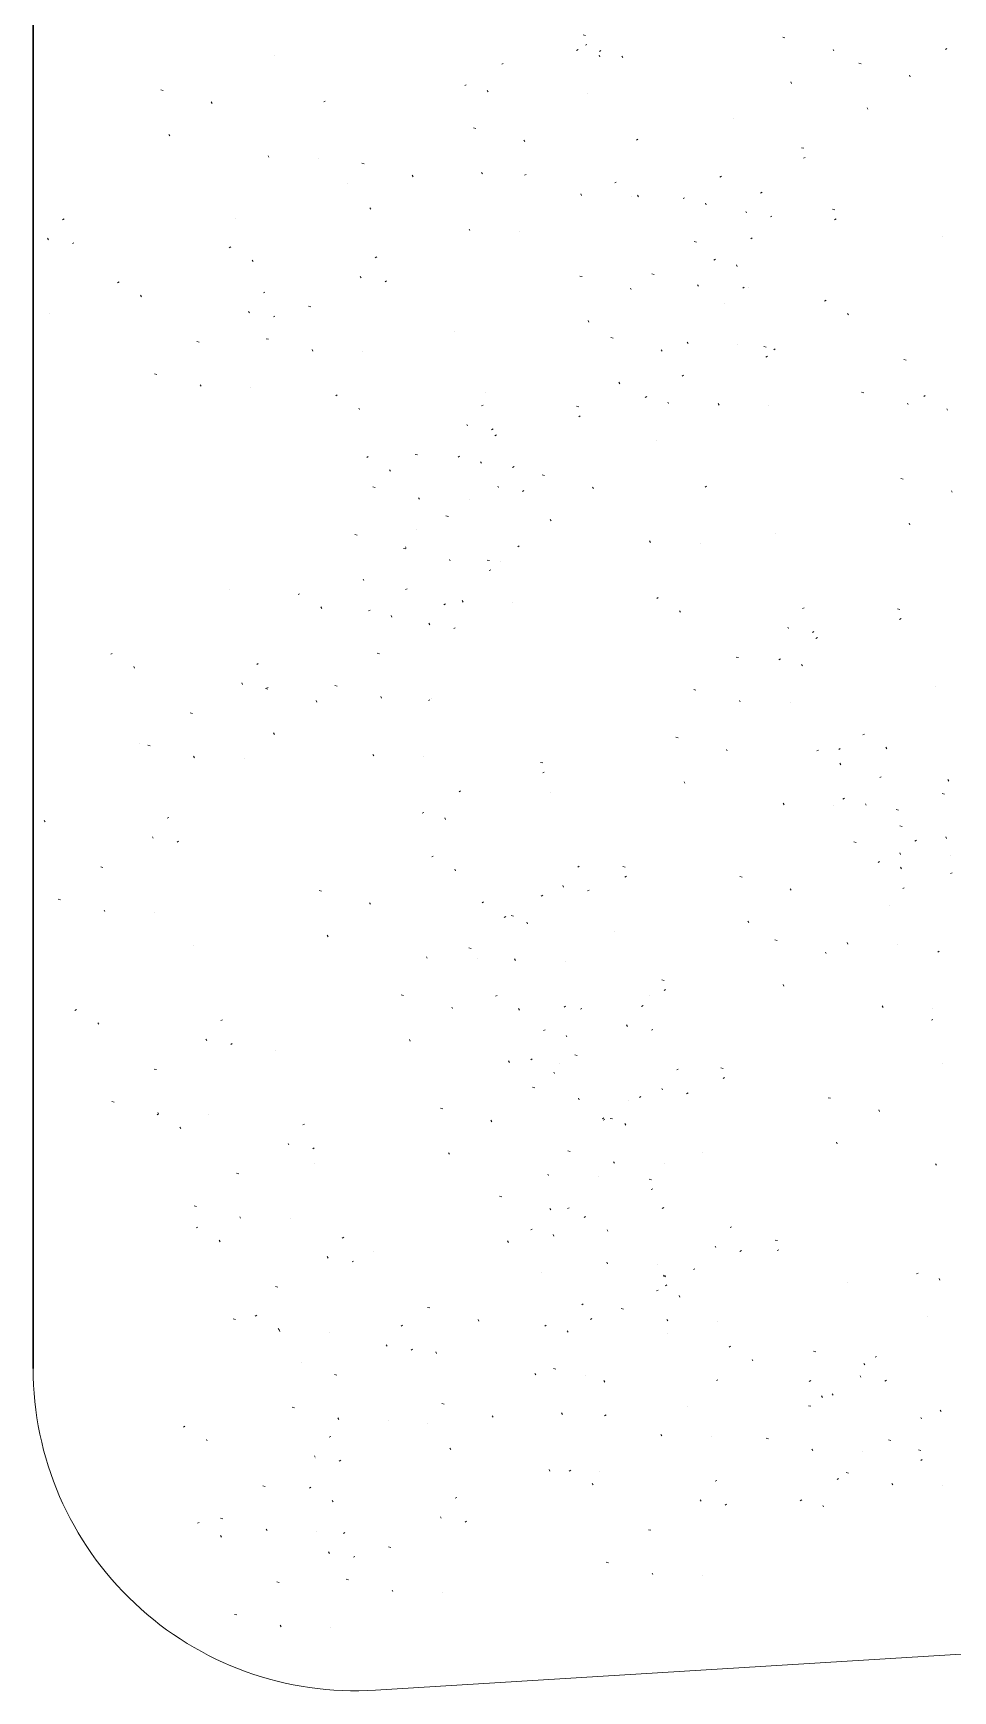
# Model space of a CAD drawing. Header units: millimetres. Extents: x 1345 to 2117, y 1214 to 1365.
# Drawn here: x 1526.98 to 1529.83, y 1260.52 to 1265.66 of the extents above; entities that cross this region are included whole.
import ezdxf

# ---------------------------------------------------------------- set-up
doc = ezdxf.new("R2010")
doc.units = ezdxf.units.MM
doc.header["$LTSCALE"] = 0.5
doc.layers.add('E-TXT-W', color=7, linetype='Continuous', lineweight=15)
doc.layers.add('parede', color=2, linetype='Continuous')
doc.layers.add('PISO', color=8, linetype='Continuous')

msp = doc.modelspace()

# ---------------------------------------------------------------- linework, layer by layer
at = {"color": 84, "linetype": 'Continuous', "lineweight": 15, "true_color": 0x259500}
for points in [[(1528.6945, 1265.6508), (1528.6872, 1265.6527), (1528.6872, 1265.6527)], [(1528.6986, 1265.6226), (1528.694, 1265.6199), (1528.694, 1265.6199)], [(1529.3129, 1265.6428), (1529.3057, 1265.6447), (1529.3057, 1265.6447)], [(1528.439, 1265.5639), (1528.4344, 1265.5613), (1528.4344, 1265.5613)], [(1528.6711, 1265.6066), (1528.6665, 1265.604), (1528.6665, 1265.604)], [(1528.7389, 1265.5847), (1528.7362, 1265.5893), (1528.7362, 1265.5893)], [(1528.7423, 1265.6038), (1528.7377, 1265.6011), (1528.7377, 1265.6011)], [(1528.81, 1265.5819), (1528.8074, 1265.5864), (1528.8074, 1265.5864)], [(1529.4648, 1265.6023), (1529.4622, 1265.6069), (1529.4622, 1265.6069)], [(1529.5494, 1265.5629), (1529.5422, 1265.5648), (1529.5422, 1265.5648)], [(1529.8153, 1265.6096), (1529.8107, 1265.607), (1529.8107, 1265.607)], [(1529.7013, 1265.5224), (1529.6987, 1265.527), (1529.6987, 1265.527)], [(1527.3846, 1265.4801), (1527.3773, 1265.482), (1527.3773, 1265.482)], [(1528.3245, 1265.4976), (1528.3199, 1265.4949), (1528.3199, 1265.4949)], [(1528.3923, 1265.4757), (1528.3896, 1265.4803), (1528.3896, 1265.4803)], [(1529.3335, 1265.5017), (1529.3308, 1265.5063), (1529.3308, 1265.5063)], [(1527.5364, 1265.4396), (1527.5338, 1265.4442), (1527.5338, 1265.4442)], [(1527.8869, 1265.4469), (1527.8823, 1265.4443), (1527.8823, 1265.4443)], [(1529.57, 1265.4219), (1529.5673, 1265.4264), (1529.5673, 1265.4264)], [(1528.3542, 1265.3619), (1528.347, 1265.3638), (1528.347, 1265.3638)], [(1527.4051, 1265.339), (1527.4024, 1265.3436), (1527.4024, 1265.3436)], [(1528.5061, 1265.3214), (1528.5034, 1265.326), (1528.5034, 1265.326)], [(1528.8566, 1265.3288), (1528.852, 1265.3261), (1528.852, 1265.3261)], [(1527.7127, 1265.2726), (1527.71, 1265.2772), (1527.71, 1265.2772)], [(1528.0076, 1265.2528), (1528.0004, 1265.2548), (1528.0004, 1265.2548)], [(1529.3711, 1265.3006), (1529.3639, 1265.3025), (1529.3639, 1265.3025)], [(1529.3752, 1265.2724), (1529.3707, 1265.2697), (1529.3707, 1265.2697)], [(1528.1595, 1265.2124), (1528.1568, 1265.217), (1528.1568, 1265.217)], [(1528.3747, 1265.2209), (1528.3721, 1265.2255), (1528.3721, 1265.2255)], [(1528.51, 1265.2197), (1528.5054, 1265.2171), (1528.5054, 1265.2171)], [(1529.1156, 1265.2137), (1529.1111, 1265.2111), (1529.1111, 1265.2111)], [(1528.6823, 1265.1544), (1528.6797, 1265.159), (1528.6797, 1265.159)], [(1528.7895, 1265.196), (1528.7849, 1265.1934), (1528.7849, 1265.1934)], [(1528.8587, 1265.1505), (1528.856, 1265.1551), (1528.856, 1265.1551)], [(1529.242, 1265.1646), (1529.2374, 1265.1619), (1529.2374, 1265.1619)], [(1528.0281, 1265.1118), (1528.0255, 1265.1164), (1528.0255, 1265.1164)], [(1529.0012, 1265.1474), (1528.9966, 1265.1447), (1528.9966, 1265.1447)], [(1529.0689, 1265.1255), (1529.0663, 1265.13), (1529.0663, 1265.13)], [(1529.1938, 1265.1), (1529.1911, 1265.1045), (1529.1911, 1265.1045)], [(1529.4671, 1265.1096), (1529.4599, 1265.1115), (1529.4599, 1265.1115)], [(1527.0771, 1265.0817), (1527.0725, 1265.0791), (1527.0725, 1265.0791)], [(1528.3357, 1265.0454), (1528.3331, 1265.05), (1528.3331, 1265.05)], [(1529.2726, 1265.0906), (1529.268, 1265.0879), (1529.268, 1265.0879)], [(1529.4712, 1265.0814), (1529.4666, 1265.0787), (1529.4666, 1265.0787)], [(1527.0289, 1265.0171), (1527.0262, 1265.0217), (1527.0262, 1265.0217)], [(1527.1077, 1265.0078), (1527.1031, 1265.0051), (1527.1031, 1265.0051)], [(1529.0381, 1265.0098), (1529.0309, 1265.0117), (1529.0309, 1265.0117)], [(1529.2116, 1265.0227), (1529.207, 1265.0201), (1529.207, 1265.0201)], [(1527.5943, 1264.995), (1527.5897, 1264.9924), (1527.5897, 1264.9924)], [(1527.6635, 1264.9495), (1527.6608, 1264.9541), (1527.6608, 1264.9541)], [(1528.0467, 1264.9636), (1528.0422, 1264.9609), (1528.0422, 1264.9609)], [(1529.0971, 1264.9564), (1529.0926, 1264.9537), (1529.0926, 1264.9537)], [(1527.9985, 1264.899), (1527.9959, 1264.9035), (1527.9959, 1264.9035)], [(1528.6843, 1264.9026), (1528.677, 1264.9045), (1528.677, 1264.9045)], [(1528.9067, 1264.9092), (1528.8995, 1264.9111), (1528.8995, 1264.9111)], [(1529.1649, 1264.9345), (1529.1622, 1264.9391), (1529.1622, 1264.9391)], [(1527.2477, 1264.886), (1527.2431, 1264.8833), (1527.2431, 1264.8833)], [(1527.3169, 1264.8404), (1527.3142, 1264.845), (1527.3142, 1264.845)], [(1527.7001, 1264.8545), (1527.6956, 1264.8519), (1527.6956, 1264.8519)], [(1528.0774, 1264.8896), (1528.0728, 1264.8869), (1528.0728, 1264.8869)], [(1528.8361, 1264.8622), (1528.8335, 1264.8667), (1528.8335, 1264.8667)], [(1529.0442, 1264.8726), (1529.0415, 1264.8772), (1529.0415, 1264.8772)], [(1529.1866, 1264.8695), (1529.182, 1264.8669), (1529.182, 1264.8669)], [(1527.6519, 1264.7899), (1527.6493, 1264.7945), (1527.6493, 1264.7945)], [(1527.8429, 1264.8088), (1527.8356, 1264.8107), (1527.8356, 1264.8107)], [(1529.4404, 1264.8295), (1529.4358, 1264.8269), (1529.4358, 1264.8269)], [(1527.7308, 1264.7805), (1527.7262, 1264.7779), (1527.7262, 1264.7779)], [(1528.7048, 1264.7616), (1528.7021, 1264.7662), (1528.7021, 1264.7662)], [(1529.5096, 1264.784), (1529.5069, 1264.7885), (1529.5069, 1264.7885)], [(1527.4963, 1264.6997), (1527.489, 1264.7016), (1527.489, 1264.7016)], [(1527.7115, 1264.7082), (1527.7043, 1264.7101), (1527.7043, 1264.7101)], [(1528.7802, 1264.7116), (1528.773, 1264.7136), (1528.773, 1264.7136)], [(1529.0124, 1264.6952), (1529.0097, 1264.6998), (1529.0097, 1264.6998)], [(1527.8489, 1264.6716), (1527.8463, 1264.6762), (1527.8463, 1264.6762)], [(1528.9321, 1264.6712), (1528.9294, 1264.6758), (1528.9294, 1264.6758)], [(1529.2541, 1264.6839), (1529.2469, 1264.6859), (1529.2469, 1264.6859)], [(1529.2541, 1264.6839), (1529.2469, 1264.6859), (1529.2469, 1264.6859)], [(1529.2582, 1264.6557), (1529.2536, 1264.6531), (1529.2536, 1264.6531)], [(1529.2582, 1264.6557), (1529.2536, 1264.6531), (1529.2536, 1264.6531)], [(1529.2826, 1264.6785), (1529.278, 1264.6759), (1529.278, 1264.6759)], [(1529.689, 1264.6432), (1529.6817, 1264.6452), (1529.6817, 1264.6452)], [(1527.3649, 1264.5991), (1527.3577, 1264.6011), (1527.3577, 1264.6011)], [(1528.9986, 1264.5971), (1528.994, 1264.5944), (1528.994, 1264.5944)], [(1528.9986, 1264.5971), (1528.994, 1264.5944), (1528.994, 1264.5944)], [(1527.5023, 1264.5625), (1527.4997, 1264.5671), (1527.4997, 1264.5671)], [(1527.9243, 1264.5358), (1527.9197, 1264.5331), (1527.9197, 1264.5331)], [(1528.8008, 1264.5706), (1528.7981, 1264.5752), (1528.7981, 1264.5752)], [(1529.5576, 1264.5427), (1529.5504, 1264.5446), (1529.5504, 1264.5446)], [(1529.7481, 1264.5339), (1529.7435, 1264.5313), (1529.7435, 1264.5313)], [(1527.9935, 1264.4902), (1527.9909, 1264.4948), (1527.9909, 1264.4948)], [(1528.3768, 1264.5043), (1528.3722, 1264.5017), (1528.3722, 1264.5017)], [(1528.6735, 1264.4989), (1528.6663, 1264.5008), (1528.6663, 1264.5008)], [(1528.8841, 1264.5308), (1528.8795, 1264.5281), (1528.8795, 1264.5281)], [(1528.8841, 1264.5308), (1528.8795, 1264.5281), (1528.8795, 1264.5281)], [(1528.9519, 1264.5089), (1528.9492, 1264.5134), (1528.9492, 1264.5134)], [(1528.9519, 1264.5089), (1528.9492, 1264.5134), (1528.9492, 1264.5134)], [(1529.1084, 1264.5042), (1529.1057, 1264.5088), (1529.1057, 1264.5088)], [(1529.695, 1264.5061), (1529.6924, 1264.5107), (1529.6924, 1264.5107)], [(1529.8173, 1264.4884), (1529.8146, 1264.493), (1529.8146, 1264.493)], [(1528.3286, 1264.4397), (1528.3259, 1264.4443), (1528.3259, 1264.4443)], [(1528.4074, 1264.4303), (1528.4028, 1264.4277), (1528.4028, 1264.4277)], [(1528.6776, 1264.4707), (1528.6731, 1264.468), (1528.6731, 1264.468)], [(1528.418, 1264.412), (1528.4135, 1264.4093), (1528.4135, 1264.4093)], [(1528.0203, 1264.3448), (1528.0157, 1264.3421), (1528.0157, 1264.3421)], [(1528.1729, 1264.3495), (1528.1657, 1264.3514), (1528.1657, 1264.3514)], [(1528.3036, 1264.3457), (1528.299, 1264.343), (1528.299, 1264.343)], [(1528.3713, 1264.3238), (1528.3686, 1264.3283), (1528.3686, 1264.3283)], [(1528.0895, 1264.2992), (1528.0868, 1264.3038), (1528.0868, 1264.3038)], [(1528.4728, 1264.3133), (1528.4682, 1264.3107), (1528.4682, 1264.3107)], [(1528.5672, 1264.286), (1528.56, 1264.2879), (1528.56, 1264.2879)], [(1528.5672, 1264.286), (1528.56, 1264.2879), (1528.56, 1264.2879)], [(1529.6796, 1264.2742), (1529.6724, 1264.2761), (1529.6724, 1264.2761)], [(1528.0416, 1264.2489), (1528.0343, 1264.2509), (1528.0343, 1264.2509)], [(1528.4246, 1264.2487), (1528.4219, 1264.2533), (1528.4219, 1264.2533)], [(1528.5034, 1264.2393), (1528.4988, 1264.2367), (1528.4988, 1264.2367)], [(1528.7191, 1264.2456), (1528.7164, 1264.2501), (1528.7164, 1264.2501)], [(1528.7191, 1264.2456), (1528.7164, 1264.2501), (1528.7164, 1264.2501)], [(1529.0696, 1264.2529), (1529.065, 1264.2502), (1529.065, 1264.2502)], [(1529.0696, 1264.2529), (1529.065, 1264.2502), (1529.065, 1264.2502)], [(1529.8315, 1264.2337), (1529.8288, 1264.2383), (1529.8288, 1264.2383)], [(1528.179, 1264.2123), (1528.1763, 1264.2169), (1528.1763, 1264.2169)], [(1528.2689, 1264.1585), (1528.2616, 1264.1604), (1528.2616, 1264.1604)], [(1528.5877, 1264.145), (1528.5851, 1264.1496), (1528.5851, 1264.1496)], [(1528.5877, 1264.145), (1528.5851, 1264.1496), (1528.5851, 1264.1496)], [(1529.7001, 1264.1332), (1529.6975, 1264.1378), (1529.6975, 1264.1378)], [(1527.9866, 1264.1009), (1527.9794, 1264.1028), (1527.9794, 1264.1028)], [(1528.8953, 1264.0786), (1528.8927, 1264.0831), (1528.8927, 1264.0831)], [(1528.8953, 1264.0786), (1528.8927, 1264.0831), (1528.8927, 1264.0831)], [(1528.1375, 1264.058), (1528.1303, 1264.0599), (1528.1303, 1264.0599)], [(1528.1385, 1264.0605), (1528.1359, 1264.065), (1528.1359, 1264.065)], [(1528.2749, 1264.0214), (1528.2723, 1264.0259), (1528.2723, 1264.0259)], [(1528.3961, 1264.0218), (1528.3889, 1264.0237), (1528.3889, 1264.0237)], [(1528.489, 1264.0678), (1528.4844, 1264.0651), (1528.4844, 1264.0651)], [(1528.4002, 1263.9936), (1528.3957, 1263.9909), (1528.3957, 1263.9909)], [(1527.8073, 1263.9191), (1527.8027, 1263.9165), (1527.8027, 1263.9165)], [(1527.8073, 1263.9191), (1527.8027, 1263.9165), (1527.8027, 1263.9165)], [(1528.0072, 1263.9599), (1528.0045, 1263.9645), (1528.0045, 1263.9645)], [(1528.1407, 1263.9349), (1528.1361, 1263.9323), (1528.1361, 1263.9323)], [(1527.8765, 1263.8736), (1527.8738, 1263.8782), (1527.8738, 1263.8782)], [(1527.8765, 1263.8736), (1527.8738, 1263.8782), (1527.8738, 1263.8782)], [(1528.0262, 1263.8686), (1528.0216, 1263.8659), (1528.0216, 1263.8659)], [(1528.2597, 1263.8877), (1528.2552, 1263.885), (1528.2552, 1263.885)], [(1528.2597, 1263.8877), (1528.2552, 1263.885), (1528.2552, 1263.885)], [(1528.3148, 1263.8935), (1528.3121, 1263.898), (1528.3121, 1263.898)], [(1528.9197, 1263.9073), (1528.9151, 1263.9047), (1528.9151, 1263.9047)], [(1528.9889, 1263.8618), (1528.9862, 1263.8664), (1528.9862, 1263.8664)], [(1529.3721, 1263.8759), (1529.3676, 1263.8732), (1529.3676, 1263.8732)], [(1529.6689, 1263.8704), (1529.6616, 1263.8723), (1529.6616, 1263.8723)], [(1528.0939, 1263.8467), (1528.0913, 1263.8513), (1528.0913, 1263.8513)], [(1528.2116, 1263.8231), (1528.2089, 1263.8277), (1528.2089, 1263.8277)], [(1528.2116, 1263.8231), (1528.2089, 1263.8277), (1528.2089, 1263.8277)], [(1528.2904, 1263.8137), (1528.2858, 1263.8111), (1528.2858, 1263.8111)], [(1528.2904, 1263.8137), (1528.2858, 1263.8111), (1528.2858, 1263.8111)], [(1529.324, 1263.8113), (1529.3213, 1263.8158), (1529.3213, 1263.8158)], [(1529.673, 1263.8422), (1529.6684, 1263.8396), (1529.6684, 1263.8396)], [(1529.4028, 1263.8019), (1529.3982, 1263.7992), (1529.3982, 1263.7992)], [(1529.4134, 1263.7836), (1529.4088, 1263.7809), (1529.4088, 1263.7809)], [(1527.2267, 1263.7341), (1527.2221, 1263.7314), (1527.2221, 1263.7314)], [(1528.0559, 1263.7329), (1528.0486, 1263.7348), (1528.0486, 1263.7348)], [(1528.0559, 1263.7329), (1528.0486, 1263.7348), (1528.0486, 1263.7348)], [(1529.1683, 1263.7211), (1529.161, 1263.723), (1529.161, 1263.723)], [(1529.2989, 1263.7172), (1529.2943, 1263.7146), (1529.2943, 1263.7146)], [(1527.2959, 1263.6885), (1527.2933, 1263.6931), (1527.2933, 1263.6931)], [(1527.6792, 1263.7026), (1527.6746, 1263.7), (1527.6746, 1263.7)], [(1529.3667, 1263.6953), (1529.364, 1263.6999), (1529.364, 1263.6999)], [(1527.631, 1263.638), (1527.6283, 1263.6426), (1527.6283, 1263.6426)], [(1527.7093, 1263.6238), (1527.702, 1263.6258), (1527.702, 1263.6258)], [(1527.7098, 1263.6286), (1527.7052, 1263.626), (1527.7052, 1263.626)], [(1527.9245, 1263.6323), (1527.9173, 1263.6343), (1527.9173, 1263.6343)], [(1527.9245, 1263.6323), (1527.9173, 1263.6343), (1527.9173, 1263.6343)], [(1529.0369, 1263.6205), (1529.0297, 1263.6224), (1529.0297, 1263.6224)], [(1527.8611, 1263.5834), (1527.8585, 1263.588), (1527.8585, 1263.588)], [(1528.0619, 1263.5957), (1528.0593, 1263.6003), (1528.0593, 1263.6003)], [(1528.0619, 1263.5957), (1528.0593, 1263.6003), (1528.0593, 1263.6003)], [(1528.2116, 1263.5907), (1528.207, 1263.5881), (1528.207, 1263.5881)], [(1529.1743, 1263.5839), (1529.1717, 1263.5885), (1529.1717, 1263.5885)], [(1527.4753, 1263.5478), (1527.4681, 1263.5497), (1527.4681, 1263.5497)], [(1527.7298, 1263.4828), (1527.7271, 1263.4874), (1527.7271, 1263.4874)], [(1528.982, 1263.4725), (1528.9748, 1263.4744), (1528.9748, 1263.4744)], [(1529.5593, 1263.484), (1529.5547, 1263.4813), (1529.5547, 1263.4813)], [(1527.344, 1263.4472), (1527.3367, 1263.4492), (1527.3367, 1263.4492)], [(1527.4814, 1263.4106), (1527.4787, 1263.4152), (1527.4787, 1263.4152)], [(1528.0374, 1263.4164), (1528.0347, 1263.421), (1528.0347, 1263.421)], [(1529.1339, 1263.432), (1529.1312, 1263.4366), (1529.1312, 1263.4366)], [(1529.4167, 1263.4344), (1529.4121, 1263.4318), (1529.4121, 1263.4318)], [(1529.4844, 1263.4394), (1529.4798, 1263.4367), (1529.4798, 1263.4367)], [(1529.6285, 1263.4384), (1529.6259, 1263.443), (1529.6259, 1263.443)], [(1528.5624, 1263.3945), (1528.5551, 1263.3964), (1528.5551, 1263.3964)], [(1528.5665, 1263.3663), (1528.5619, 1263.3636), (1528.5619, 1263.3636)], [(1529.4859, 1263.3889), (1529.4833, 1263.3935), (1529.4833, 1263.3935)], [(1529.6115, 1263.3515), (1529.6069, 1263.3489), (1529.6069, 1263.3489)], [(1528.3069, 1263.3076), (1528.3023, 1263.305), (1528.3023, 1263.305)], [(1529.0025, 1263.3315), (1528.9999, 1263.3361), (1528.9999, 1263.3361)], [(1529.8079, 1263.2977), (1529.8007, 1263.2996), (1529.8007, 1263.2996)], [(1529.821, 1263.3384), (1529.8183, 1263.3429), (1529.8183, 1263.3429)], [(1529.3101, 1263.265), (1529.3075, 1263.2696), (1529.3075, 1263.2696)], [(1529.497, 1263.2852), (1529.4924, 1263.2826), (1529.4924, 1263.2826)], [(1529.5648, 1263.2633), (1529.5621, 1263.2679), (1529.5621, 1263.2679)], [(1529.6653, 1263.2482), (1529.6581, 1263.2501), (1529.6581, 1263.2501)], [(1527.0185, 1263.2114), (1527.0159, 1263.216), (1527.0159, 1263.216)], [(1527.4018, 1263.2255), (1527.3972, 1263.2229), (1527.3972, 1263.2229)], [(1528.1924, 1263.2413), (1528.1878, 1263.2387), (1528.1878, 1263.2387)], [(1528.2601, 1263.2194), (1528.2575, 1263.224), (1528.2575, 1263.224)], [(1529.6766, 1263.1971), (1529.6693, 1263.1991), (1529.6693, 1263.1991)], [(1527.3536, 1263.1609), (1527.351, 1263.1655), (1527.351, 1263.1655)], [(1527.4324, 1263.1515), (1527.4279, 1263.1489), (1527.4279, 1263.1489)], [(1529.5339, 1263.1476), (1529.5267, 1263.1495), (1529.5267, 1263.1495)], [(1529.7205, 1263.1547), (1529.7159, 1263.1521), (1529.7159, 1263.1521)], [(1529.814, 1263.1605), (1529.8113, 1263.1651), (1529.8113, 1263.1651)], [(1528.2221, 1263.1056), (1528.2175, 1263.103), (1528.2175, 1263.103)], [(1529.6714, 1263.111), (1529.6687, 1263.1156), (1529.6687, 1263.1156)], [(1527.1979, 1263.0707), (1527.1907, 1263.0726), (1527.1907, 1263.0726)], [(1528.2913, 1263.0601), (1528.2886, 1263.0647), (1528.2886, 1263.0647)], [(1528.6745, 1263.0742), (1528.67, 1263.0715), (1528.67, 1263.0715)], [(1528.817, 1263.0711), (1528.8098, 1263.073), (1528.8098, 1263.073)], [(1528.8211, 1263.0429), (1528.8165, 1263.0402), (1528.8165, 1263.0402)], [(1529.1801, 1263.0405), (1529.1729, 1263.0424), (1529.1729, 1263.0424)], [(1529.606, 1263.0884), (1529.6014, 1263.0857), (1529.6014, 1263.0857)], [(1529.6737, 1263.0665), (1529.6711, 1263.0711), (1529.6711, 1263.0711)], [(1529.831, 1263.0541), (1529.8265, 1263.0515), (1529.8265, 1263.0515)], [(1527.8755, 1262.9966), (1527.8682, 1262.9985), (1527.8682, 1262.9985)], [(1528.6263, 1263.0096), (1528.6237, 1263.0141), (1528.6237, 1263.0141)], [(1528.7052, 1263.0002), (1528.7006, 1262.9975), (1528.7006, 1262.9975)], [(1529.332, 1263), (1529.3293, 1263.0046), (1529.3293, 1263.0046)], [(1529.6825, 1263.0073), (1529.6779, 1263.0047), (1529.6779, 1263.0047)], [(1527.0666, 1262.9701), (1527.0593, 1262.9721), (1527.0593, 1262.9721)], [(1528.0273, 1262.9561), (1528.0247, 1262.9607), (1528.0247, 1262.9607)], [(1528.3778, 1262.9634), (1528.3733, 1262.9608), (1528.3733, 1262.9608)], [(1528.5615, 1262.9842), (1528.5569, 1262.9816), (1528.5569, 1262.9816)], [(1527.204, 1262.9335), (1527.2013, 1262.9381), (1527.2013, 1262.9381)], [(1528.447, 1262.9179), (1528.4424, 1262.9153), (1528.4424, 1262.9153)], [(1528.4707, 1262.9194), (1528.4634, 1262.9213), (1528.4634, 1262.9213)], [(1528.5148, 1262.896), (1528.5121, 1262.9006), (1528.5121, 1262.9006)], [(1529.2006, 1262.8995), (1529.198, 1262.904), (1529.198, 1262.904)], [(1527.896, 1262.8556), (1527.8933, 1262.8601), (1527.8933, 1262.8601)], [(1529.2891, 1262.8436), (1529.2819, 1262.8456), (1529.2819, 1262.8456)], [(1529.5082, 1262.833), (1529.5056, 1262.8376), (1529.5056, 1262.8376)], [(1528.2036, 1262.7891), (1528.201, 1262.7937), (1528.201, 1262.7937)], [(1528.3393, 1262.8188), (1528.3321, 1262.8207), (1528.3321, 1262.8207)], [(1528.4767, 1262.7822), (1528.4741, 1262.7868), (1528.4741, 1262.7868)], [(1529.441, 1262.8032), (1529.4383, 1262.8078), (1529.4383, 1262.8078)], [(1529.7914, 1262.8105), (1529.7869, 1262.8079), (1529.7869, 1262.8079)], [(1528.9386, 1262.7201), (1528.9314, 1262.722), (1528.9314, 1262.722)], [(1528.9427, 1262.6919), (1528.9382, 1262.6892), (1528.9382, 1262.6892)], [(1529.3096, 1262.7026), (1529.307, 1262.7072), (1529.307, 1262.7072)], [(1528.1301, 1262.6731), (1528.1229, 1262.6751), (1528.1229, 1262.6751)], [(1528.282, 1262.6327), (1528.2793, 1262.6373), (1528.2793, 1262.6373)], [(1528.4202, 1262.6736), (1528.4156, 1262.6709), (1528.4156, 1262.6709)], [(1528.4894, 1262.6281), (1528.4867, 1262.6326), (1528.4867, 1262.6326)], [(1528.6325, 1262.64), (1528.6279, 1262.6374), (1528.6279, 1262.6374)], [(1528.6831, 1262.6332), (1528.6786, 1262.6306), (1528.6786, 1262.6306)], [(1528.8726, 1262.6422), (1528.8681, 1262.6395), (1528.8681, 1262.6395)], [(1529.6172, 1262.6362), (1529.6146, 1262.6408), (1529.6146, 1262.6408)], [(1527.1155, 1262.6297), (1527.111, 1262.627), (1527.111, 1262.627)], [(1527.1847, 1262.5842), (1527.1821, 1262.5887), (1527.1821, 1262.5887)], [(1527.568, 1262.5983), (1527.5634, 1262.5956), (1527.5634, 1262.5956)], [(1528.8245, 1262.5775), (1528.8218, 1262.5821), (1528.8218, 1262.5821)], [(1529.7713, 1262.5993), (1529.7668, 1262.5967), (1529.7668, 1262.5967)], [(1527.5198, 1262.5336), (1527.5172, 1262.5382), (1527.5172, 1262.5382)], [(1528.1506, 1262.5321), (1528.148, 1262.5367), (1528.148, 1262.5367)], [(1528.5687, 1262.5669), (1528.5641, 1262.5643), (1528.5641, 1262.5643)], [(1528.6364, 1262.545), (1528.6338, 1262.5496), (1528.6338, 1262.5496)], [(1528.9033, 1262.5682), (1528.8987, 1262.5655), (1528.8987, 1262.5655)], [(1527.5986, 1262.5243), (1527.5941, 1262.5216), (1527.5941, 1262.5216)], [(1528.5292, 1262.4768), (1528.5246, 1262.4741), (1528.5246, 1262.4741)], [(1528.6688, 1262.4873), (1528.6615, 1262.4893), (1528.6615, 1262.4893)], [(1527.3641, 1262.4434), (1527.3569, 1262.4454), (1527.3569, 1262.4454)], [(1528.4583, 1262.4657), (1528.4556, 1262.4703), (1528.4556, 1262.4703)], [(1528.5984, 1262.4312), (1528.5957, 1262.4358), (1528.5957, 1262.4358)], [(1528.9816, 1262.4453), (1528.977, 1262.4427), (1528.977, 1262.4427)], [(1529.1214, 1262.4468), (1529.1142, 1262.4487), (1529.1142, 1262.4487)], [(1528.5374, 1262.3868), (1528.5302, 1262.3887), (1528.5302, 1262.3887)], [(1528.9334, 1262.3807), (1528.9308, 1262.3853), (1528.9308, 1262.3853)], [(1529.1255, 1262.4186), (1529.121, 1262.416), (1529.121, 1262.416)], [(1527.2328, 1262.3429), (1527.2255, 1262.3448), (1527.2255, 1262.3448)], [(1528.2518, 1262.3222), (1528.2445, 1262.3241), (1528.2445, 1262.3241)], [(1528.6748, 1262.3502), (1528.6722, 1262.3548), (1528.6722, 1262.3548)], [(1528.8659, 1262.36), (1528.8614, 1262.3573), (1528.8614, 1262.3573)], [(1529.0123, 1262.3713), (1529.0077, 1262.3687), (1529.0077, 1262.3687)], [(1529.4544, 1262.3546), (1529.4472, 1262.3565), (1529.4472, 1262.3565)], [(1527.3702, 1262.3063), (1527.3656, 1262.3036), (1527.3656, 1262.3036)], [(1527.3702, 1262.3063), (1527.3675, 1262.3109), (1527.3675, 1262.3109)], [(1527.8227, 1262.2748), (1527.8181, 1262.2722), (1527.8181, 1262.2722)], [(1528.4036, 1262.2817), (1528.401, 1262.2863), (1528.401, 1262.2863)], [(1528.7515, 1262.2936), (1528.7469, 1262.291), (1528.7469, 1262.291)], [(1528.7541, 1262.289), (1528.7495, 1262.2864), (1528.7495, 1262.2864)], [(1528.7777, 1262.2905), (1528.7705, 1262.2924), (1528.7705, 1262.2924)], [(1528.8192, 1262.2717), (1528.8166, 1262.2763), (1528.8166, 1262.2763)], [(1529.6063, 1262.3141), (1529.6036, 1262.3187), (1529.6036, 1262.3187)], [(1527.4394, 1262.2607), (1527.4367, 1262.2653), (1527.4367, 1262.2653)], [(1527.7745, 1262.2102), (1527.7718, 1262.2148), (1527.7718, 1262.2148)], [(1527.8533, 1262.2008), (1527.8487, 1262.1982), (1527.8487, 1262.1982)], [(1528.2723, 1262.1812), (1528.2696, 1262.1857), (1528.2696, 1262.1857)], [(1528.6464, 1262.1899), (1528.6392, 1262.1919), (1528.6392, 1262.1919)], [(1529.475, 1262.2136), (1529.4723, 1262.2181), (1529.4723, 1262.2181)], [(1527.6188, 1262.12), (1527.6115, 1262.1219), (1527.6115, 1262.1219)], [(1528.5799, 1262.1147), (1528.5772, 1262.1193), (1528.5772, 1262.1193)], [(1528.7838, 1262.1533), (1528.7812, 1262.1579), (1528.7812, 1262.1579)], [(1529.7826, 1262.1471), (1529.7799, 1262.1517), (1529.7799, 1262.1517)], [(1528.8987, 1262.1022), (1528.8915, 1262.1042), (1528.8915, 1262.1042)], [(1528.9028, 1262.074), (1528.8983, 1262.0714), (1528.8983, 1262.0714)], [(1527.4874, 1262.0195), (1527.4802, 1262.0214), (1527.4802, 1262.0214)], [(1528.4346, 1262.0489), (1528.4273, 1262.0508), (1528.4273, 1262.0508)], [(1528.6432, 1262.0154), (1528.6387, 1262.0127), (1528.6387, 1262.0127)], [(1528.9369, 1262.0157), (1528.9323, 1262.0131), (1528.9323, 1262.0131)], [(1527.6248, 1261.9829), (1527.6222, 1261.9874), (1527.6222, 1261.9874)], [(1528.5864, 1262.0084), (1528.5838, 1262.013), (1528.5838, 1262.013)], [(1528.6945, 1261.9877), (1528.6899, 1261.985), (1528.6899, 1261.985)], [(1527.4918, 1261.9553), (1527.4872, 1261.9526), (1527.4872, 1261.9526)], [(1527.561, 1261.9098), (1527.5584, 1261.9143), (1527.5584, 1261.9143)], [(1527.9443, 1261.9239), (1527.9397, 1261.9212), (1527.9397, 1261.9212)], [(1528.4551, 1261.9079), (1528.4524, 1261.9124), (1528.4524, 1261.9124)], [(1528.5288, 1261.9491), (1528.5242, 1261.9464), (1528.5242, 1261.9464)], [(1528.5965, 1261.9272), (1528.5938, 1261.9317), (1528.5938, 1261.9317)], [(1528.7637, 1261.9422), (1528.761, 1261.9467), (1528.761, 1261.9467)], [(1529.147, 1261.9563), (1529.1424, 1261.9536), (1529.1424, 1261.9536)], [(1529.2893, 1261.9131), (1529.282, 1261.915), (1529.282, 1261.915)], [(1527.8961, 1261.8592), (1527.8934, 1261.8638), (1527.8934, 1261.8638)], [(1529.0988, 1261.8916), (1529.0961, 1261.8962), (1529.0961, 1261.8962)], [(1529.1776, 1261.8823), (1529.173, 1261.8796), (1529.173, 1261.8796)], [(1529.2934, 1261.8849), (1529.2888, 1261.8822), (1529.2888, 1261.8822)], [(1527.9749, 1261.8499), (1527.9703, 1261.8472), (1527.9703, 1261.8472)], [(1528.7627, 1261.8414), (1528.76, 1261.846), (1528.76, 1261.846)], [(1529.0338, 1261.8262), (1529.0292, 1261.8236), (1529.0292, 1261.8236)], [(1529.7255, 1261.8128), (1529.7209, 1261.8101), (1529.7209, 1261.8101)], [(1527.7404, 1261.769), (1527.7332, 1261.771), (1527.7332, 1261.771)], [(1528.9193, 1261.7599), (1528.9147, 1261.7573), (1528.9147, 1261.7573)], [(1528.9427, 1261.804), (1528.9354, 1261.806), (1528.9354, 1261.806)], [(1528.9431, 1261.8014), (1528.9358, 1261.8034), (1528.9358, 1261.8034)], [(1528.9468, 1261.7758), (1528.9422, 1261.7732), (1528.9422, 1261.7732)], [(1529.7932, 1261.7909), (1529.7906, 1261.7955), (1529.7906, 1261.7955)], [(1528.2118, 1261.7043), (1528.2046, 1261.7062), (1528.2046, 1261.7062)], [(1528.6872, 1261.7172), (1528.6826, 1261.7145), (1528.6826, 1261.7145)], [(1528.987, 1261.738), (1528.9844, 1261.7426), (1528.9844, 1261.7426)], [(1527.6091, 1261.6685), (1527.6018, 1261.6704), (1527.6018, 1261.6704)], [(1527.6746, 1261.682), (1527.67, 1261.6793), (1527.67, 1261.6793)], [(1528.3637, 1261.6639), (1528.3611, 1261.6684), (1528.3611, 1261.6684)], [(1528.7142, 1261.6712), (1528.7096, 1261.6685), (1528.7096, 1261.6685)], [(1528.8117, 1261.7009), (1528.8045, 1261.7028), (1528.8045, 1261.7028)], [(1528.9491, 1261.6643), (1528.9465, 1261.6689), (1528.9465, 1261.6689)], [(1527.7438, 1261.6365), (1527.7412, 1261.641), (1527.7412, 1261.641)], [(1527.7465, 1261.6319), (1527.7438, 1261.6365), (1527.7438, 1261.6365)], [(1528.1271, 1261.6506), (1528.1225, 1261.6479), (1528.1225, 1261.6479)], [(1528.5727, 1261.6508), (1528.5681, 1261.6482), (1528.5681, 1261.6482)], [(1528.6404, 1261.6289), (1528.6378, 1261.6335), (1528.6378, 1261.6335)], [(1528.0789, 1261.5859), (1528.0762, 1261.5905), (1528.0762, 1261.5905)], [(1528.1577, 1261.5766), (1528.1531, 1261.5739), (1528.1531, 1261.5739)], [(1528.2324, 1261.5633), (1528.2297, 1261.5679), (1528.2297, 1261.5679)], [(1529.1442, 1261.5857), (1529.1396, 1261.5831), (1529.1396, 1261.5831)], [(1529.4086, 1261.568), (1529.4014, 1261.57), (1529.4014, 1261.57)], [(1529.5966, 1261.5543), (1529.5921, 1261.5516), (1529.5921, 1261.5516)], [(1528.54, 1261.4969), (1528.5373, 1261.5014), (1528.5373, 1261.5014)], [(1528.6024, 1261.5151), (1528.5951, 1261.5171), (1528.5951, 1261.5171)], [(1529.2134, 1261.5402), (1529.2107, 1261.5448), (1529.2107, 1261.5448)], [(1529.5605, 1261.5276), (1529.5578, 1261.5322), (1529.5578, 1261.5322)], [(1527.9232, 1261.4957), (1527.916, 1261.4977), (1527.916, 1261.4977)], [(1528.7542, 1261.4747), (1528.7516, 1261.4793), (1528.7516, 1261.4793)], [(1529.1047, 1261.482), (1529.1002, 1261.4794), (1529.1002, 1261.4794)], [(1529.3927, 1261.4793), (1529.3881, 1261.4767), (1529.3881, 1261.4767)], [(1529.5485, 1261.4897), (1529.5458, 1261.4942), (1529.5458, 1261.4942)], [(1529.6273, 1261.4803), (1529.6227, 1261.4776), (1529.6227, 1261.4776)], [(1527.7919, 1261.3952), (1527.7846, 1261.3971), (1527.7846, 1261.3971)], [(1528.2558, 1261.4061), (1528.2485, 1261.408), (1528.2485, 1261.408)], [(1529.3928, 1261.3995), (1529.3855, 1261.4014), (1529.3855, 1261.4014)], [(1529.4291, 1261.427), (1529.4265, 1261.4316), (1529.4265, 1261.4316)], [(1529.4619, 1261.4338), (1529.4592, 1261.4384), (1529.4592, 1261.4384)], [(1527.9293, 1261.3586), (1527.9266, 1261.3632), (1527.9266, 1261.3632)], [(1528.4076, 1261.3656), (1528.405, 1261.3702), (1528.405, 1261.3702)], [(1528.6229, 1261.3741), (1528.6202, 1261.3787), (1528.6202, 1261.3787)], [(1528.7581, 1261.373), (1528.7536, 1261.3703), (1528.7536, 1261.3703)], [(1529.7367, 1261.3606), (1529.7341, 1261.3652), (1529.7341, 1261.3652)], [(1529.797, 1261.3833), (1529.7943, 1261.3878), (1529.7943, 1261.3878)], [(1527.4519, 1261.3374), (1527.4473, 1261.3348), (1527.4473, 1261.3348)], [(1527.5211, 1261.2919), (1527.5185, 1261.2965), (1527.5185, 1261.2965)], [(1527.9044, 1261.306), (1527.8998, 1261.3033), (1527.8998, 1261.3033)], [(1528.9305, 1261.3077), (1528.9279, 1261.3123), (1528.9279, 1261.3123)], [(1529.2614, 1261.2989), (1529.2542, 1261.3008), (1529.2542, 1261.3008)], [(1529.6413, 1261.2931), (1529.634, 1261.295), (1529.634, 1261.295)], [(1527.8562, 1261.2414), (1527.8535, 1261.246), (1527.8535, 1261.246)], [(1528.2763, 1261.2651), (1528.2736, 1261.2697), (1528.2736, 1261.2697)], [(1529.3988, 1261.2623), (1529.3962, 1261.2669), (1529.3962, 1261.2669)], [(1529.7346, 1261.2624), (1529.7274, 1261.2644), (1529.7274, 1261.2644)], [(1527.935, 1261.232), (1527.9304, 1261.2294), (1527.9304, 1261.2294)], [(1528.5839, 1261.1986), (1528.5813, 1261.2032), (1528.5813, 1261.2032)], [(1528.6487, 1261.2012), (1528.6441, 1261.1985), (1528.6441, 1261.1985)], [(1529.5099, 1261.1925), (1529.5027, 1261.1944), (1529.5027, 1261.1944)], [(1529.7387, 1261.2342), (1529.7342, 1261.2316), (1529.7342, 1261.2316)], [(1527.7005, 1261.1512), (1527.6933, 1261.1531), (1527.6933, 1261.1531)], [(1527.8424, 1261.1483), (1527.8379, 1261.1456), (1527.8379, 1261.1456)], [(1528.7179, 1261.1556), (1528.7152, 1261.1602), (1528.7152, 1261.1602)], [(1529.1011, 1261.1697), (1529.0965, 1261.1671), (1529.0965, 1261.1671)], [(1529.4792, 1261.1756), (1529.4746, 1261.1729), (1529.4746, 1261.1729)], [(1529.6473, 1261.1559), (1529.6447, 1261.1605), (1529.6447, 1261.1605)], [(1527.9116, 1261.1027), (1527.909, 1261.1073), (1527.909, 1261.1073)], [(1528.2949, 1261.1168), (1528.2903, 1261.1142), (1528.2903, 1261.1142)], [(1529.0529, 1261.1051), (1529.0503, 1261.1097), (1529.0503, 1261.1097)], [(1529.1318, 1261.0957), (1529.1272, 1261.0931), (1529.1272, 1261.0931)], [(1529.3647, 1261.1093), (1529.3601, 1261.1066), (1529.3601, 1261.1066)], [(1529.4324, 1261.0873), (1529.4298, 1261.0919), (1529.4298, 1261.0919)], [(1527.4958, 1261.0392), (1527.4913, 1261.0366), (1527.4913, 1261.0366)], [(1527.5692, 1261.0506), (1527.5619, 1261.0526), (1527.5619, 1261.0526)], [(1528.2467, 1261.0522), (1528.2441, 1261.0568), (1528.2441, 1261.0568)], [(1528.3255, 1261.0428), (1528.321, 1261.0402), (1528.321, 1261.0402)], [(1527.565, 1260.9937), (1527.5624, 1260.9983), (1527.5624, 1260.9983)], [(1527.7066, 1261.014), (1527.7039, 1261.0186), (1527.7039, 1261.0186)], [(1527.9483, 1261.0078), (1527.9437, 1261.0051), (1527.9437, 1261.0051)], [(1528.8972, 1261.0149), (1528.89, 1261.0168), (1528.89, 1261.0168)], [(1527.9001, 1260.9432), (1527.8975, 1260.9477), (1527.8975, 1260.9477)], [(1528.091, 1260.962), (1528.0838, 1260.9639), (1528.0838, 1260.9639)], [(1527.9789, 1260.9338), (1527.9744, 1260.9311), (1527.9744, 1260.9311)], [(1528.7659, 1260.9143), (1528.7587, 1260.9163), (1528.7587, 1260.9163)], [(1527.7444, 1260.853), (1527.7372, 1260.8549), (1527.7372, 1260.8549)], [(1527.9597, 1260.8615), (1527.9524, 1260.8634), (1527.9524, 1260.8634)], [(1528.9033, 1260.8778), (1528.9006, 1260.8823), (1528.9006, 1260.8823)], [(1528.0971, 1260.8249), (1528.0944, 1260.8294), (1528.0944, 1260.8294)], [(1527.6131, 1260.7524), (1527.6058, 1260.7543), (1527.6058, 1260.7543)], [(1527.7505, 1260.7158), (1527.7478, 1260.7204), (1527.7478, 1260.7204)]]:
    msp.add_lwpolyline(points, dxfattribs=at)
for points in [[(1527.7312, 1265.5891), (1527.7312, 1265.5891)], [(1528.7008, 1265.4709), (1528.7008, 1265.4709)], [(1528.3542, 1265.3619), (1528.3542, 1265.3619)], [(1529.152, 1265.3938), (1529.152, 1265.3938)], [(1527.867, 1265.2702), (1527.867, 1265.2702)], [(1527.9568, 1265.1928), (1527.9568, 1265.1928)], [(1528.8366, 1265.1521), (1528.8366, 1265.1521)], [(1527.6102, 1265.0837), (1527.6102, 1265.0837)], [(1528.49, 1265.043), (1528.49, 1265.043)], [(1529.0309, 1265.0117), (1529.0309, 1265.0117)], [(1529.8029, 1265.0273), (1529.8029, 1265.0273)], [(1529.1984, 1264.8702), (1529.1984, 1264.8702)], [(1529.1268, 1264.8207), (1529.1268, 1264.8207)], [(1527.0335, 1264.7874), (1527.0335, 1264.7874)], [(1528.2868, 1264.7335), (1528.2868, 1264.7335)], [(1529.1667, 1264.6928), (1529.1667, 1264.6928)], [(1528.0032, 1264.6692), (1528.0032, 1264.6692)], [(1527.6566, 1264.5602), (1527.6566, 1264.5602)], [(1528.3828, 1264.5425), (1528.3828, 1264.5425)], [(1529.2626, 1264.5018), (1529.2626, 1264.5018)], [(1528.9138, 1264.3951), (1528.9138, 1264.3951)], [(1528.9138, 1264.3951), (1528.9138, 1264.3951)], [(1528.3332, 1264.21), (1528.3332, 1264.21)], [(1528.3332, 1264.21), (1528.3332, 1264.21)], [(1528.1698, 1264.1169), (1528.1698, 1264.1169)], [(1528.1698, 1264.1169), (1528.1698, 1264.1169)], [(1529.0496, 1264.0762), (1529.0496, 1264.0762)], [(1529.0496, 1264.0762), (1529.0496, 1264.0762)], [(1529.2822, 1264.1051), (1529.2822, 1264.1051)], [(1528.4292, 1264.019), (1528.4292, 1264.019)], [(1527.5892, 1263.9318), (1527.5892, 1263.9318)], [(1528.4691, 1263.8911), (1528.4691, 1263.8911)], [(1528.0559, 1263.7329), (1528.0559, 1263.7329)], [(1529.7792, 1263.6322), (1529.7792, 1263.6322)], [(1528.2162, 1263.5934), (1528.2162, 1263.5934)], [(1528.2162, 1263.5934), (1528.2162, 1263.5934)], [(1529.3286, 1263.5815), (1529.3286, 1263.5815)], [(1529.3286, 1263.5815), (1529.3286, 1263.5815)], [(1527.3118, 1263.4547), (1527.3118, 1263.4547)], [(1527.6356, 1263.4083), (1527.6356, 1263.4083)], [(1528.1917, 1263.414), (1528.1917, 1263.414)], [(1528.5846, 1263.3034), (1528.5846, 1263.3034)], [(1529.4644, 1263.2627), (1529.4644, 1263.2627)], [(1529.5267, 1263.1495), (1529.5267, 1263.1495)], [(1528.2221, 1263.1056), (1528.2221, 1263.1056)], [(1529.8256, 1263.1086), (1529.8256, 1263.1086)], [(1529.6357, 1262.9527), (1529.6357, 1262.9527)], [(1527.3583, 1262.9312), (1527.3583, 1262.9312)], [(1528.7827, 1262.8714), (1528.7827, 1262.8714)], [(1527.478, 1262.8275), (1527.478, 1262.8275)], [(1528.3579, 1262.7867), (1528.3579, 1262.7867)], [(1529.6625, 1262.8306), (1529.6625, 1262.8306)], [(1528.4767, 1262.7822), (1528.4767, 1262.7822)], [(1528.631, 1262.7798), (1528.631, 1262.7798)], [(1528.8916, 1262.6745), (1528.8916, 1262.6745)], [(1529.7715, 1262.6338), (1529.7715, 1262.6338)], [(1527.7327, 1262.5041), (1527.7327, 1262.5041)], [(1528.5984, 1262.4312), (1528.5984, 1262.4312)], [(1528.6125, 1262.4633), (1528.6125, 1262.4633)], [(1529.801, 1262.4636), (1529.801, 1262.4636)], [(1528.8291, 1262.3478), (1528.8291, 1262.3478)], [(1527.5245, 1262.3039), (1527.5245, 1262.3039)], [(1529.057, 1262.1855), (1529.057, 1262.1855)], [(1527.8543, 1262.1531), (1527.8543, 1262.1531)], [(1528.7812, 1262.1579), (1528.7812, 1262.1579)], [(1528.9381, 1262.151), (1528.9381, 1262.151)], [(1528.7342, 1262.1124), (1528.7342, 1262.1124)], [(1527.7791, 1261.9805), (1527.7791, 1261.9805)], [(1528.0371, 1261.8798), (1528.0371, 1261.8798)], [(1528.5584, 1261.8134), (1528.5584, 1261.8134)], [(1528.917, 1261.8391), (1528.917, 1261.8391)], [(1529.5067, 1261.7835), (1529.5067, 1261.7835)], [(1529.1034, 1261.6619), (1529.1034, 1261.6619)], [(1529.7552, 1261.6771), (1529.7552, 1261.6771)], [(1529.7552, 1261.6771), (1529.7552, 1261.6771)], [(1527.9007, 1261.6295), (1527.9007, 1261.6295)], [(1528.949, 1261.6242), (1528.949, 1261.6242)], [(1527.8144, 1261.5352), (1527.8144, 1261.5352)], [(1528.6024, 1261.5151), (1528.6024, 1261.5151)], [(1528.6943, 1261.4945), (1528.6943, 1261.4945)], [(1529.0111, 1261.3989), (1529.0111, 1261.3989)], [(1528.0835, 1261.3562), (1528.0835, 1261.3562)], [(1528.2049, 1261.346), (1528.2049, 1261.346)], [(1529.0848, 1261.3053), (1529.0848, 1261.3053)], [(1529.5531, 1261.2599), (1529.5531, 1261.2599)], [(1527.8583, 1261.237), (1527.8583, 1261.237)], [(1528.7382, 1261.1963), (1528.7382, 1261.1963)], [(1529.8016, 1261.1535), (1529.8016, 1261.1535)], [(1527.8608, 1261.0117), (1527.8608, 1261.0117)], [(1529.0576, 1260.8754), (1529.0576, 1260.8754)], [(1528.2514, 1260.8225), (1528.2514, 1260.8225)], [(1527.9048, 1260.7134), (1527.9048, 1260.7134)]]:
    msp.add_lwpolyline(points, close=True, dxfattribs=at)
at = {"layer": 'E-TXT-W', "lineweight": 15}
msp.add_arc((1527.9813, 1261.517), 1, 180, 273.5117, dxfattribs=at)
at = {"layer": 'parede', "color": 8, "lineweight": 30}
msp.add_line((1526.9813, 1291.5164), (1526.9813, 1261.517), dxfattribs=at)
at = {"layer": 'PISO', "color": 8, "lineweight": 15}
msp.add_line((1528.0426, 1260.5189), (1536.2151, 1261.0204), dxfattribs=at)

doc.saveas('drawing.dxf')
